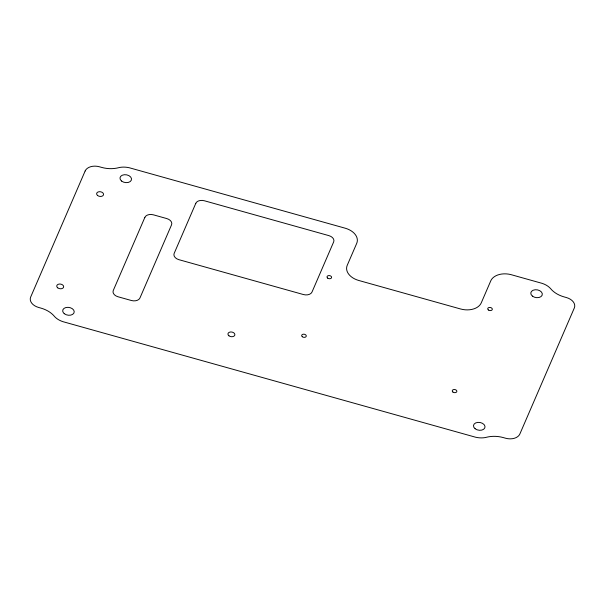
<?xml version="1.0" encoding="UTF-8"?>
<svg xmlns="http://www.w3.org/2000/svg" width="605" height="605" viewBox="0 0 605 605"><rect width="100%" height="100%" fill="white"/><g stroke="black" fill="none" stroke-linecap="round" stroke-linejoin="round"><path stroke-width="0.91" d="M85.139 170.996L30.681 297.025A11.639 7.85 9 0 0 38.637 307.469L40.86 308.089A23.277 15.692 9 0 1 53.232 315.061L55.282 317.292A16.902 11.397 9 0 0 62.973 321.678L475.538 437.203A16.902 11.397 9 0 0 484.953 437.612L488.273 436.878A23.277 15.692 9 0 1 503.352 437.596L505.576 438.224A11.639 7.85 9 0 0 519.861 434.004L574.319 307.975A11.639 7.85 9 0 0 566.363 297.531L564.14 296.911A23.277 15.692 9 0 1 551.768 289.939L550.83 288.88A16.895 11.397 9 0 0 542.209 283.382L510.726 274.557A16.895 11.397 9 0 0 490.95 280.425L481.262 302.863A16.872 11.382 9 0 1 475.485 308.24L474.048 308.807A16.872 11.382 9 0 1 460.549 308.974L358.757 280.47A16.872 11.382 9 0 1 347.225 265.33L356.723 243.346A16.872 11.382 9 0 0 345.198 228.206L129.462 167.797A16.902 11.397 9 0 0 120.047 167.388L116.727 168.122A23.277 15.692 9 0 1 101.648 167.404L99.424 166.776A11.639 7.85 9 0 0 85.139 170.996M144.867 217.369L113.264 290.506A6.98 4.711 9 0 0 118.035 296.768L131.376 300.503A6.98 4.711 9 0 0 139.952 297.978L171.548 224.841A6.98 4.711 9 0 0 166.776 218.571L153.436 214.835A6.98 4.711 9 0 0 144.867 217.369M195.808 203.295L174.157 253.419A6.98 4.711 9 0 0 178.929 259.681L303.445 294.552A6.98 4.711 9 0 0 312.014 292.018L333.673 241.902A6.98 4.711 9 0 0 328.901 235.632L204.384 200.769A6.98 4.711 9 0 0 195.808 203.295M64.296 313.692L63.396 312.785A5.816 3.925 9 0 1 68.032 307.325A5.816 3.925 9 0 1 73.848 313.171A5.816 3.925 9 0 1 64.296 313.692M121.597 181.061A5.816 3.925 9 0 0 131.308 180.23A5.816 3.925 9 0 0 124.343 174.716A5.816 3.925 9 0 0 121.597 181.061M475.099 428.726A5.816 3.925 9 0 0 484.809 427.886A5.816 3.925 9 0 0 477.844 422.381A5.816 3.925 9 0 0 475.099 428.726M532.408 296.102A5.816 3.925 9 0 0 542.118 295.263A5.816 3.925 9 0 0 535.153 289.75A5.816 3.925 9 0 0 532.408 296.102M452.895 392.032A2.329 1.573 9 0 0 456.775 391.7A2.329 1.573 9 0 0 453.992 389.499A2.329 1.573 9 0 0 452.895 392.032M488.356 309.964A2.329 1.573 9 0 0 492.236 309.631A2.329 1.573 9 0 0 489.453 307.431A2.329 1.573 9 0 0 488.356 309.964M302.311 336.728A2.329 1.573 9 0 0 306.198 336.395A2.329 1.573 9 0 0 303.407 334.187A2.329 1.573 9 0 0 302.311 336.728M327.645 278.103A2.329 1.573 9 0 0 331.525 277.771A2.329 1.573 9 0 0 328.742 275.57A2.329 1.573 9 0 0 327.645 278.103M228.924 335.783A3.494 2.352 9 0 0 234.748 335.276A3.494 2.352 9 0 0 230.565 331.971A3.494 2.352 9 0 0 228.924 335.783M57.709 287.836A3.494 2.352 9 0 0 63.54 287.337A3.494 2.352 9 0 0 59.358 284.032A3.494 2.352 9 0 0 57.709 287.836M97.602 195.506A3.494 2.352 9 0 0 103.432 195.007A3.494 2.352 9 0 0 99.25 191.702A3.494 2.352 9 0 0 97.602 195.506"/></g></svg>
